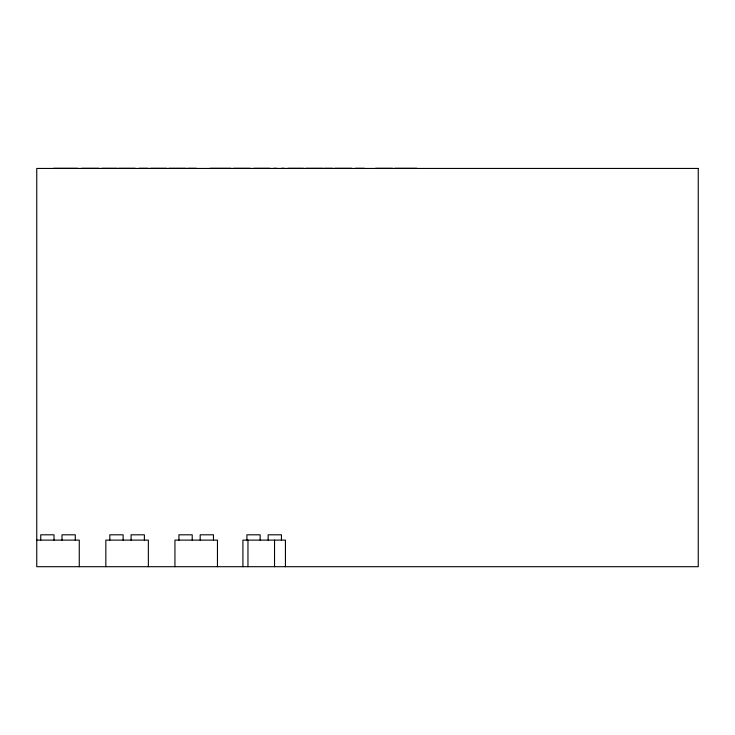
<?xml version="1.0" encoding="UTF-8"?>
<svg xmlns="http://www.w3.org/2000/svg" width="735" height="735" viewBox="0 0 735 735"><rect width="100%" height="100%" fill="white"/><g stroke="black" fill="none" stroke-linecap="round" stroke-linejoin="round"><path stroke-width="1.1" d="M53.627 168.306L77.735 168.306M81.649 168.306L98.995 168.306M101.944 168.306L117.141 168.306M118.51 168.306L135.258 168.306M139.126 168.306L148.047 168.306M150.482 168.306L166.625 168.306M168.967 168.306L186.056 168.306M187.857 168.306L196.383 168.306M210.026 168.306L230.919 168.306M233.5 168.306L250.24 168.306M253.786 168.306L269.929 168.306M273.613 168.306L276.7 168.306M281.321 168.306L284.454 168.306M287.863 168.306L303.555 168.306M305.788 168.306L323.124 168.306M324.273 168.306L332.799 168.306M334.636 168.306L351.725 168.306M355.474 168.306L364.395 168.306M375.64 168.306L392.591 168.306M394.759 168.306L416.846 168.306M36.75 540.115L79.27 540.115L79.27 566.694M285.437 566.694L285.437 540.115L242.917 540.115L242.917 566.694M281.441 540.115L281.45 534.804L268.165 534.804L268.165 540.115M274.532 540.115L274.532 566.694M260.162 540.115L260.153 534.804L246.896 534.804L246.932 540.115M247.961 540.115L247.961 566.694M217.459 566.694L217.459 540.115L174.939 540.115L174.939 566.694M213.472 540.115L213.472 534.804L200.186 534.804L200.186 540.115M192.212 540.115L192.212 534.804L178.927 534.804L178.927 540.115M148.36 566.694L148.36 540.115L105.84 540.115L105.84 566.694M144.382 540.115L144.382 534.804L131.087 534.804L131.087 540.115M123.122 540.115L123.122 534.804L109.827 534.804L109.827 540.115M75.282 540.115L75.282 534.804L61.997 534.804L61.997 540.115M54.022 540.115L54.022 534.804L40.737 534.804L40.737 540.115M698.25 168.444L36.75 168.444L36.75 566.694L698.25 566.694L698.25 168.444"/></g></svg>
